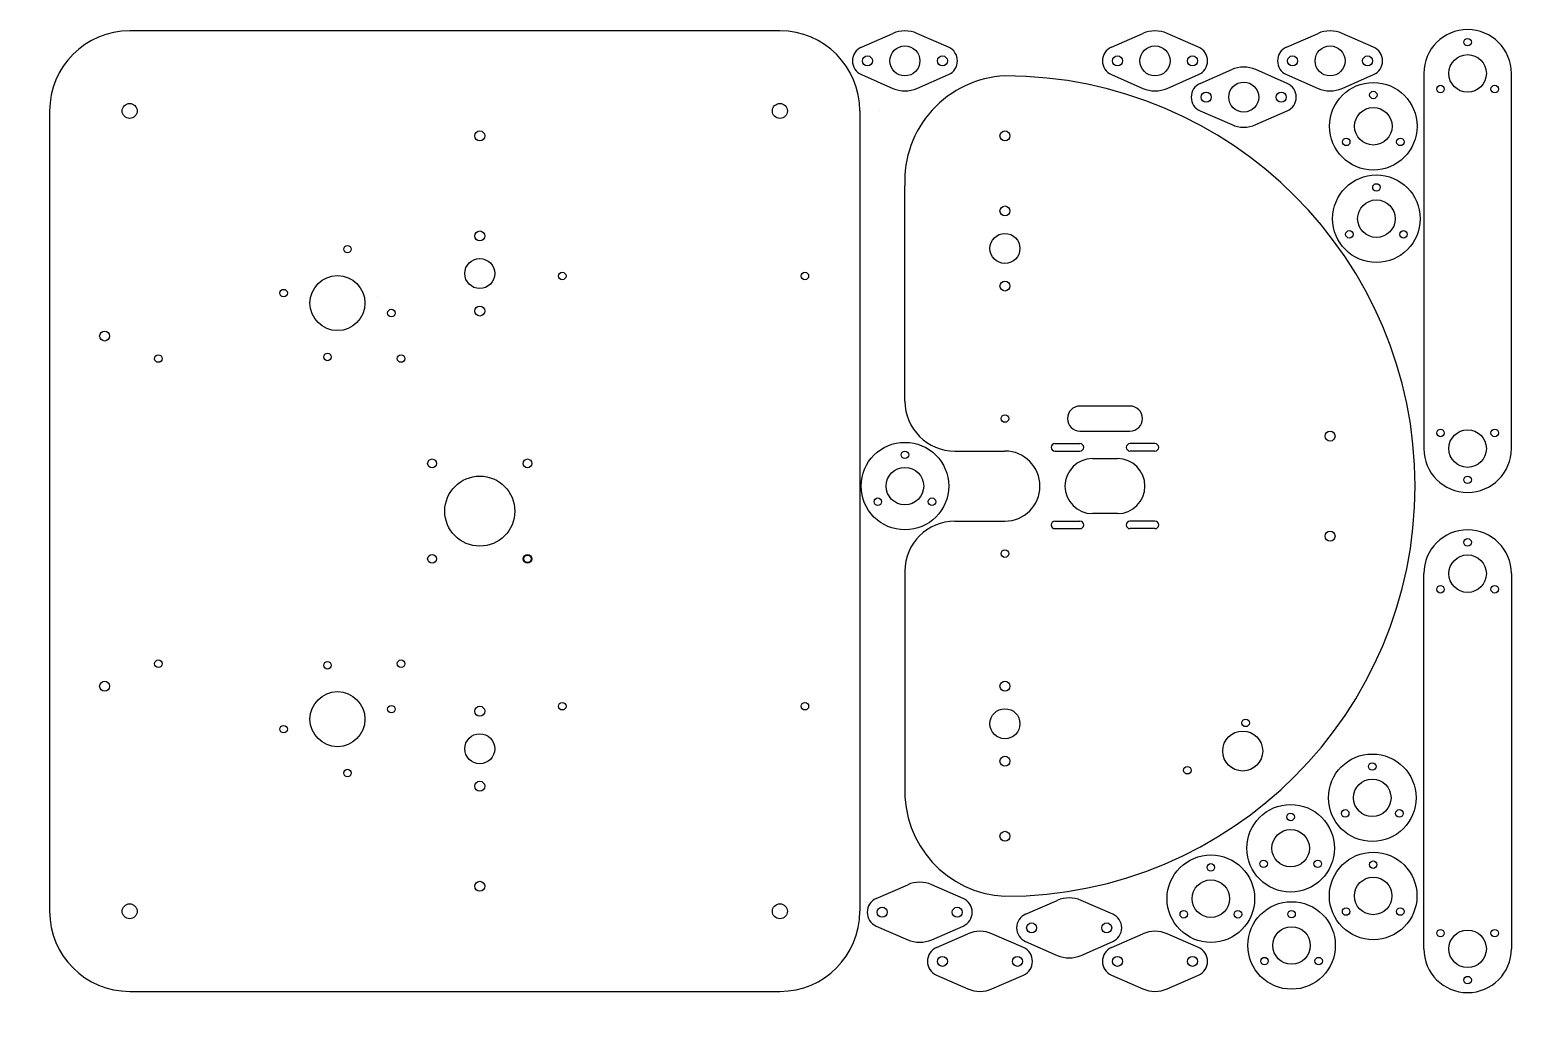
# Model space of a CAD drawing. Header units: millimetres. Extents: x 0 to 592, y 0 to 392.
import ezdxf

# ---------------------------------------------------------------- set-up
doc = ezdxf.new("R2010")
doc.units = ezdxf.units.MM
doc.layers.get('0').update_dxf_attribs({"lineweight": 25, "true_color": 0xffffff})
doc.layers.add('Electronic Plate 2', color=2, linetype='Continuous', lineweight=25, true_color=0xffff00)

msp = doc.modelspace()

# ---------------------------------------------------------------- linework, layer by layer
for p, q in [((300, 392), (40, 392)), ((332.6, 385.5), (345.2, 391)), ((367.4, 385.5), (354.8, 391)), ((432.6, 385.5), (445.2, 391)), ((467.4, 385.5), (454.8, 391)), ((502.6, 385.5), (515.2, 391)), ((537.4, 385.5), (524.8, 391)), ((332.6, 374.5), (345.2, 369)), ((354.8, 369), (367.4, 374.5)), ((432.6, 374.5), (445.2, 369)), ((454.8, 369), (467.4, 374.5)), ((468.07, 371.01), (480.67, 376.51)), ((502.87, 371.01), (490.27, 376.51)), ((502.6, 374.5), (515.2, 369)), ((524.8, 369), (537.4, 374.5)), ((557.5, 375), (557.5, 225)), ((592.5, 225), (592.5, 375)), ((8, 360), (8, 40)), ((332, 360), (332, 40)), ((340, 360), (340, 360)), ((468.07, 360.01), (480.67, 354.51)), ((490.27, 354.51), (502.87, 360.01)), ((350, 244), (350, 330)), ((440, 242), (420, 242)), ((420, 232), (440, 232)), ((410, 227), (420, 227)), ((450, 227), (440, 227)), ((370, 224), (390, 224)), ((410, 224), (420, 224)), ((425, 221), (435, 221)), ((450, 224), (440, 224)), ((370, 196), (390, 196)), ((410, 196), (420, 196)), ((435, 199), (425, 199)), ((450, 196), (440, 196)), ((410, 193), (420, 193)), ((450, 193), (440, 193)), ((350, 176), (350, 90)), ((557.5, 25), (557.5, 175)), ((592.5, 175), (592.5, 25)), ((338.51, 45.12), (351.11, 50.62)), ((373.31, 45.12), (360.71, 50.62)), ((398.28, 38.88), (410.88, 44.38)), ((433.08, 38.88), (420.48, 44.38)), ((338.51, 34.12), (351.11, 28.62)), ((360.71, 28.62), (373.31, 34.12)), ((362.6, 25.5), (375.2, 31)), ((397.4, 25.5), (384.8, 31)), ((432.6, 25.5), (445.2, 31)), ((467.4, 25.5), (454.8, 31)), ((398.28, 27.89), (410.88, 22.39)), ((420.48, 22.39), (433.08, 27.89)), ((362.6, 14.5), (375.2, 9)), ((384.8, 9), (397.4, 14.5)), ((432.6, 14.5), (445.2, 9)), ((454.8, 9), (467.4, 14.5)), ((40, 8), (300, 8))]:
    msp.add_line(p, q)
for centre, radius in [((350, 380), 6), ((450, 380), 6), ((520, 380), 6), ((575, 387.5), 1.5), ((335, 380), 2), ((365, 380), 2), ((435, 380), 2), ((465, 380), 2), ((505, 380), 2), ((535, 380), 2), ((575, 375), 7.5), ((470.47, 365.51), 2), ((485.47, 365.51), 6), ((500.47, 365.51), 2), ((537.3, 353.87), 17.5), ((537.3, 366.37), 1.5), ((564.17, 368.75), 1.5), ((585.83, 368.75), 1.5), ((40, 360), 3), ((300, 360), 3), ((537.3, 353.87), 7.5), ((180, 350), 2), ((390, 350), 2), ((526.47, 347.62), 1.5), ((548.13, 347.62), 1.5), ((538.54, 316.91), 17.5), ((538.54, 329.41), 1.5), ((390, 320), 2), ((538.54, 316.91), 7.5), ((180, 310), 2), ((390, 305), 6), ((527.72, 310.66), 1.5), ((549.37, 310.66), 1.5), ((127.09, 304.73), 1.5), ((180, 295), 6), ((123.1, 283.18), 11), ((390, 290), 2), ((101.55, 287.17), 1.5), ((144.65, 279.19), 1.5), ((180, 280), 2), ((30, 270), 2), ((119.11, 261.63), 1.5), ((390, 237), 1.5), ((520, 230), 2), ((564.17, 231.25), 1.5), ((575, 225), 7.5), ((585.83, 231.25), 1.5), ((350, 210), 17.5), ((160.91, 219.09), 1.75), ((199.09, 219.09), 1.75), ((350, 222.5), 1.5), ((180, 200), 14), ((350, 210), 7.5), ((575, 212.5), 1.5), ((339.17, 203.75), 1.5), ((360.83, 203.75), 1.5), ((520, 190), 2), ((390, 183), 1.5), ((575, 187.5), 1.5), ((160.91, 180.91), 1.75), ((199.09, 180.91), 1.75), ((199.09, 180.91), 1.5), ((575, 175), 7.5), ((564.17, 168.75), 1.5), ((585.83, 168.75), 1.5), ((119.11, 138.37), 1.5), ((30, 130), 2), ((390, 130), 2), ((123.1, 116.82), 11), ((144.65, 120.81), 1.5), ((180, 120), 2), ((390, 115), 6), ((101.55, 112.83), 1.5), ((486.24, 115.33), 1.5), ((180, 105), 6), ((485.08, 104.08), 8), ((390, 100), 2), ((536.88, 85.39), 17.5), ((127.09, 95.27), 1.5), ((462.96, 96.41), 1.5), ((536.88, 97.89), 1.5), ((180, 90), 2), ((536.88, 85.39), 7.5), ((504.24, 65.22), 17.5), ((504.24, 77.72), 1.5), ((526.06, 79.14), 1.5), ((547.71, 79.14), 1.5), ((390, 70), 2), ((504.24, 65.22), 7.5), ((472.34, 45.05), 17.5), ((493.42, 58.97), 1.5), ((515.07, 58.97), 1.5), ((537.25, 46.15), 17.5), ((537.25, 58.65), 1.5), ((472.34, 57.55), 1.5), ((537.25, 46.15), 7.5), ((180, 50), 2), ((472.34, 45.05), 7.5), ((40, 40), 3), ((300, 40), 3), ((340.91, 39.62), 2), ((370.91, 39.62), 2), ((504.61, 26.35), 17.5), ((461.51, 38.8), 1.5), ((483.16, 38.8), 1.5), ((504.61, 38.85), 1.5), ((526.42, 39.9), 1.5), ((548.07, 39.9), 1.5), ((400.68, 33.38), 2), ((430.68, 33.38), 2), ((504.61, 26.35), 7.5), ((564.17, 31.25), 1.5), ((575, 25), 7.5), ((585.83, 31.25), 1.5), ((365, 20), 2), ((395, 20), 2), ((435, 20), 2), ((465, 20), 2), ((493.79, 20.1), 1.5), ((515.44, 20.1), 1.5), ((575, 12.5), 1.5)]:
    msp.add_circle(centre, radius)
for centre, radius, start, end in [((40, 360), 32, 90, 180), ((300, 360), 32, 0, 90), ((350, 380), 12, 66.42182, 113.57818), ((450, 380), 12, 66.42182, 113.57818), ((520, 380), 12, 66.42182, 113.57818), ((575, 375), 17.5, 0, 180), ((335, 380), 6, 113.57818, 246.42182), ((365, 380), 6, 293.57818, 66.42182), ((435, 380), 6, 113.57818, 246.42182), ((465, 380), 6, 293.57818, 66.42182), ((505, 380), 6, 113.57818, 246.42182), ((535, 380), 6, 293.57818, 66.42182), ((392, 332), 42.05, 92.72631, 182.72631), ((390, 210), 164, 270, 90), ((485.47, 365.51), 12, 66.42182, 113.57818), ((350, 380), 12, 246.42182, 293.57818), ((450, 380), 12, 246.42182, 293.57818), ((470.47, 365.51), 6, 113.57818, 246.42182), ((500.47, 365.51), 6, 293.57818, 66.42182), ((520, 380), 12, 246.42182, 293.57818), ((485.47, 365.51), 12, 246.42182, 293.57818), ((370, 244), 20, 180, 270), ((420, 237), 5, 90, 270), ((440, 237), 5, 270, 90), ((410, 225.5), 1.5, 90, 270), ((420, 225.5), 1.5, 270, 90), ((440, 225.5), 1.5, 90, 270), ((450, 225.5), 1.5, 270, 90), ((390, 210), 14, 270, 90), ((425, 210), 11, 90, 270), ((435, 210), 11, 270, 90), ((575, 225), 17.5, 180, 0), ((370, 176), 20, 90, 180), ((410, 194.5), 1.5, 90, 270), ((420, 194.5), 1.5, 270, 90), ((440, 194.5), 1.5, 90, 270), ((450, 194.5), 1.5, 270, 90), ((575, 175), 17.5, 0, 180), ((392, 88), 42.05, 177.27369, 267.27369), ((355.91, 39.62), 12, 66.42182, 113.57818), ((340.91, 39.62), 6, 113.57818, 246.42182), ((370.91, 39.62), 6, 293.57818, 66.42182), ((415.68, 33.38), 12, 66.42182, 113.57818), ((40, 40), 32, 180, 270), ((300, 40), 32, 270, 0), ((400.68, 33.38), 6, 113.57818, 246.42182), ((430.68, 33.38), 6, 293.57818, 66.42182), ((380, 20), 12, 66.42182, 113.57818), ((450, 20), 12, 66.42182, 113.57818), ((355.91, 39.62), 12, 246.42182, 293.57818), ((365, 20), 6, 113.57818, 246.42182), ((395, 20), 6, 293.57818, 66.42182), ((435, 20), 6, 113.57818, 246.42182), ((465, 20), 6, 293.57818, 66.42182), ((575, 25), 17.5, 180, 0), ((415.68, 33.38), 12, 246.42182, 293.57818), ((380, 20), 12, 246.42182, 293.57818), ((450, 20), 12, 246.42182, 293.57818), ((0, 0), 0, 0, 0)]:
    msp.add_arc(centre, radius, start, end)
at = {"layer": 'Electronic Plate 2'}
for centre in [(213, 294), (310, 294), (51.48, 261), (148.52, 261), (51.48, 139), (148.52, 139), (213, 122), (310, 122)]:
    msp.add_circle(centre, 1.5, dxfattribs=at)
msp.add_arc((134.46, 285.84), 4.64, 0, 0.11167, dxfattribs=at)

doc.saveas('drawing.dxf')
